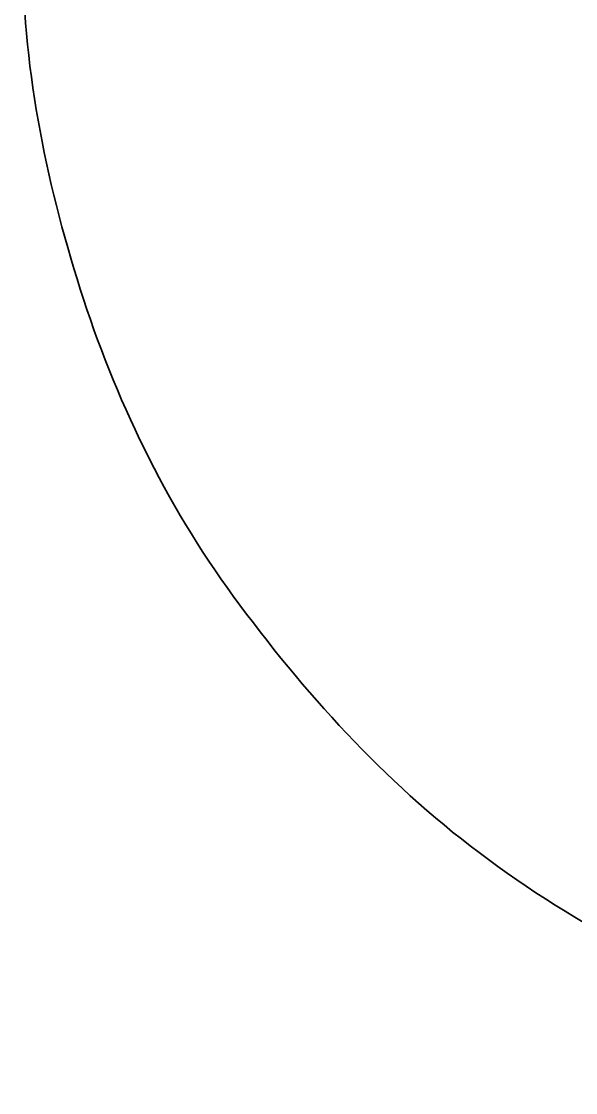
# Model space of a CAD drawing. Header units: inches. Extents: x -357 to 205, y 5 to 343.
# Drawn here: x -347.8 to -312.3, y 4.5 to 73.2 of the extents above; entities that cross this region are included whole.
import ezdxf

# ---------------------------------------------------------------- set-up
doc = ezdxf.new("R2010")
doc.units = ezdxf.units.IN
doc.header["$MEASUREMENT"] = 0
doc.layers.add('cut through', color=7, linetype='Continuous')

msp = doc.modelspace()

# ---------------------------------------------------------------- linework, layer by layer
at = {"layer": 'cut through', "color": 7, "lineweight": 35, "true_color": 0xffffff}
msp.add_open_spline([(-276.552, 153.038), (-280.515, 152.712), (-284.404, 152.363), (-288.313, 151.597), (-292.078, 150.859), (-295.688, 149.66), (-299.311, 148.431), (-306.278, 146.07), (-312.842, 142.145), (-318.656, 137.695), (-324.458, 133.255), (-329.887, 127.907), (-333.973, 121.819), (-338.291, 115.386), (-341.925, 108.639), (-344.254, 101.213), (-346.632, 93.634), (-347.532, 85.889), (-347.658, 77.978), (-347.777, 70.566), (-346.232, 63.055), (-344.007, 56.024), (-341.807, 49.074), (-338.522, 42.227), (-334.202, 36.337), (-329.684, 30.176), (-324.584, 24.505), (-318.451, 19.893), (-312.101, 15.118), (-305.124, 11.499), (-297.673, 8.784), (-290.64, 6.22), (-283.118, 5.105), (-275.671, 4.805), (-268.39, 4.511), (-260.854, 5.356), (-253.856, 7.414), (-246.587, 9.551), (-239.55, 12.431), (-233.197, 16.622), (-226.558, 21.001), (-220.736, 26.317), (-215.67, 32.44), (-210.831, 38.29), (-207.246, 45.041), (-204.394, 52.037), (-201.641, 58.787), (-199.999, 66.188), (-199.557, 73.459), (-199.102, 80.924), (-199.435, 88.524), (-201.266, 95.811), (-203.201, 103.512), (-206.116, 110.831), (-210.221, 117.643), (-214.167, 124.188), (-219.271, 129.832), (-224.92, 134.929), (-230.34, 139.817), (-236.793, 143.809), (-243.483, 146.697), (-250.466, 149.712), (-257.584, 151.537), (-265.1, 152.644), (-266.842, 152.9), (-268.549, 153.254), (-270.309, 153.206), (-272.39, 153.15), (-274.471, 153.095), (-276.552, 153.038)], degree=3, knots=[0, 0, 0, 0, 1, 1, 1, 2, 2, 2, 3, 3, 3, 4, 4, 4, 5, 5, 5, 6, 6, 6, 7, 7, 7, 8, 8, 8, 9, 9, 9, 10, 10, 10, 11, 11, 11, 12, 12, 12, 13, 13, 13, 14, 14, 14, 15, 15, 15, 16, 16, 16, 17, 17, 17, 18, 18, 18, 19, 19, 19, 20, 20, 20, 21, 21, 21, 22, 22, 22, 23, 23, 23, 23], dxfattribs=at)

doc.saveas('drawing.dxf')
